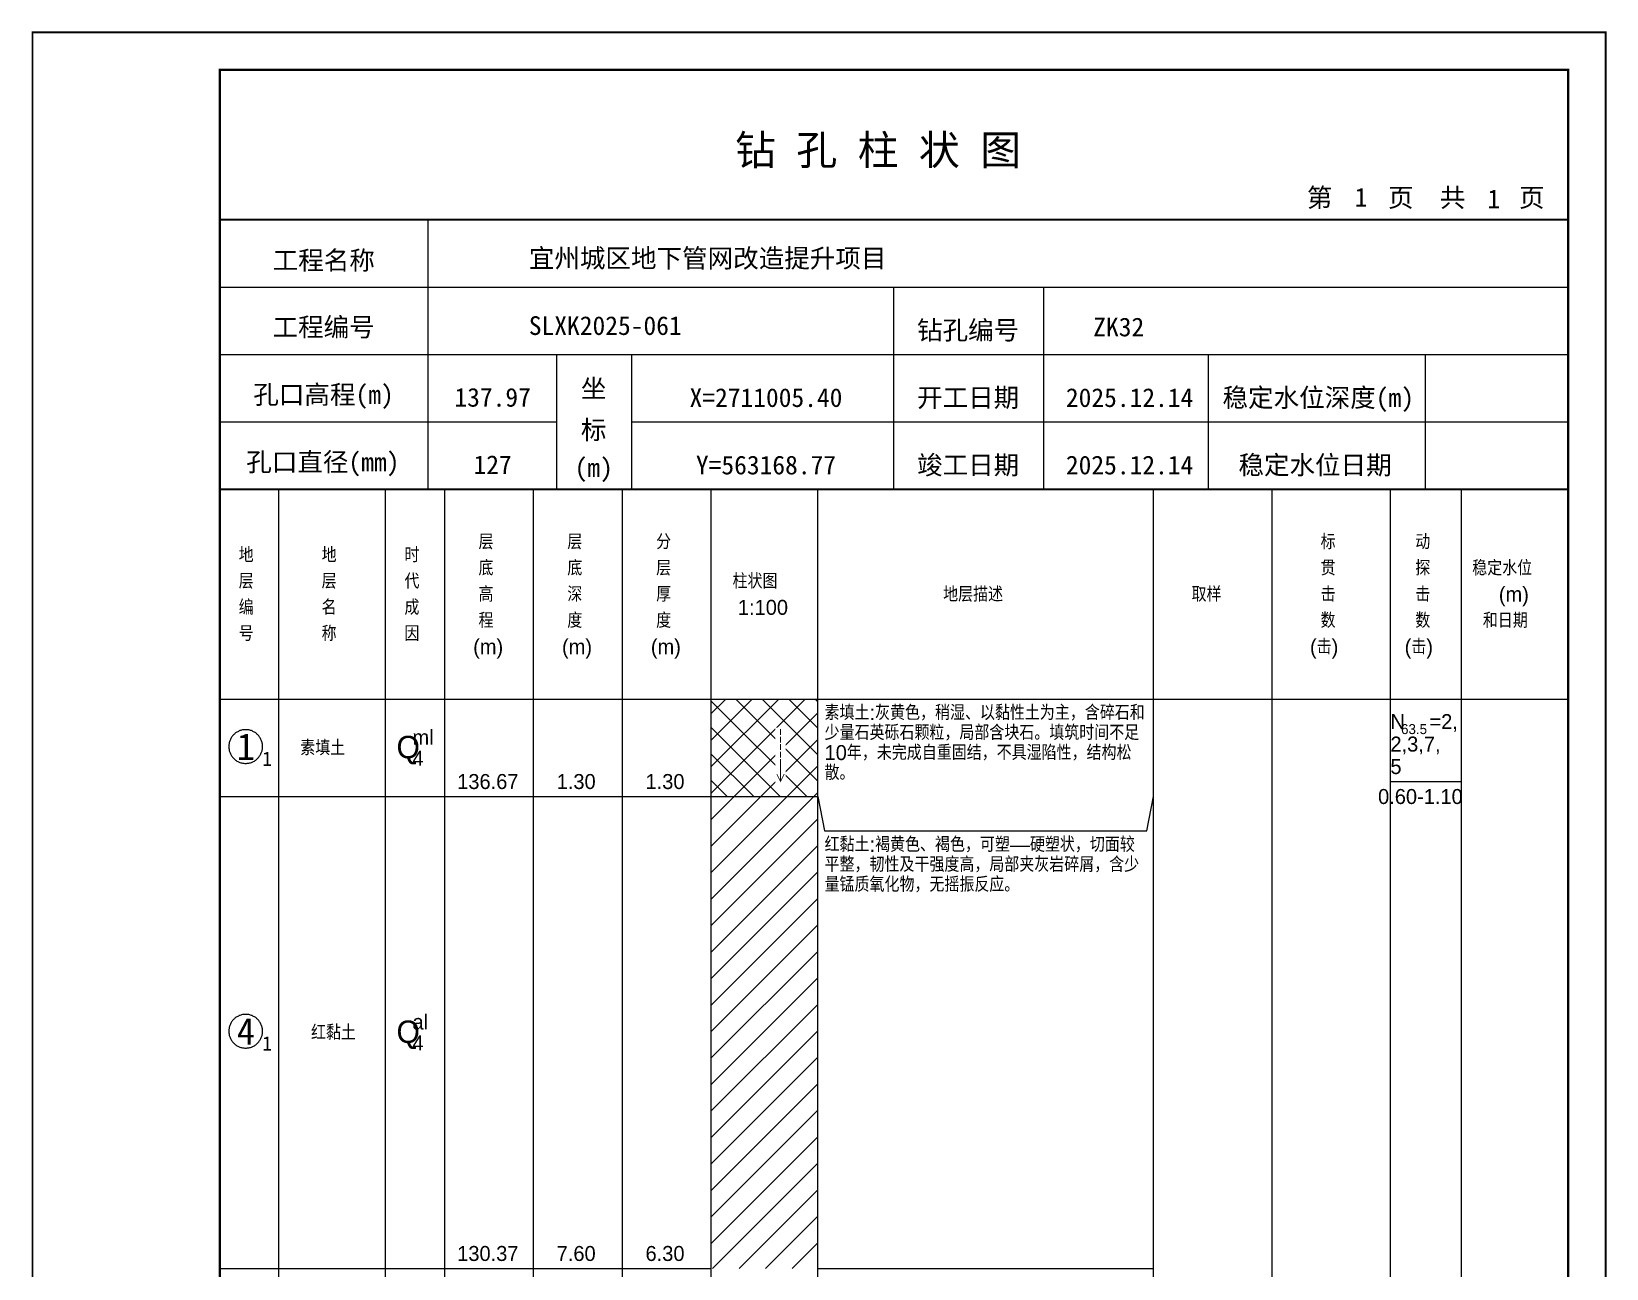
# Model space of a CAD drawing. Header units: millimetres. Extents: x 12489 to 89920, y 4630 to 4927.
# Drawn here: x 45269.3 to 45479.6, y 4761.7 to 4926.8 of the extents above; entities that cross this region are included whole.
import ezdxf
from ezdxf.enums import TextEntityAlignment as Align

# ---------------------------------------------------------------- set-up
doc = ezdxf.new("R2010")
doc.units = ezdxf.units.MM
doc.layers.add('ZZT_TC', color=7, linetype='Continuous')
doc.styles.add('成果图图块', font='', dxfattribs={"height": 2.5})
doc.styles.add('成果图模板', font='')
doc.styles.add('成果图模板标题', font='simhei.ttf')
doc.styles.add('成果图表体', font='Comfont.shx', dxfattribs={"height": 2, "bigfont": 'Hztxt12a.shx'})
doc.styles.get('成果图图块').set_extended_font_data('FangSong_GB2312')
doc.styles.get('成果图模板').set_extended_font_data('FangSong_GB2312')

# ---------------------------------------------------------------- blocks, each defined once
blk = doc.blocks.new('DCBH-1-1-1273', base_point=(0.3, -0.11))
at = {"layer": 'ZZT_TC', "color": 7}
blk.add_polyline3d([(-0.19, 2.31, 0), (-0.3, 2.31, 0), (-0.41, 2.3, 0), (-0.52, 2.29, 0), (-0.63, 2.27, 0), (-0.73, 2.24, 0), (-0.84, 2.21, 0), (-0.95, 2.18, 0), (-1.05, 2.14, 0), (-1.15, 2.09, 0), (-1.25, 2.04, 0), (-1.35, 1.99, 0), (-1.44, 1.93, 0), (-1.53, 1.87, 0), (-1.62, 1.8, 0), (-1.7, 1.73, 0), (-1.78, 1.65, 0), (-1.86, 1.57, 0), (-1.93, 1.49, 0), (-2, 1.4, 0), (-2.06, 1.31, 0), (-2.12, 1.22, 0), (-2.17, 1.12, 0), (-2.22, 1.02, 0), (-2.27, 0.92, 0), (-2.31, 0.82, 0), (-2.34, 0.71, 0), (-2.37, 0.61, 0), (-2.4, 0.5, 0), (-2.41, 0.39, 0), (-2.43, 0.28, 0), (-2.44, 0.17, 0), (-2.44, 0.06, 0), (-2.44, -0.05, 0), (-2.43, -0.16, 0), (-2.41, -0.27, 0), (-2.4, -0.38, 0), (-2.37, -0.49, 0), (-2.34, -0.6, 0), (-2.31, -0.7, 0), (-2.27, -0.8, 0), (-2.22, -0.9, 0), (-2.17, -1, 0), (-2.12, -1.1, 0), (-2.06, -1.19, 0), (-2, -1.28, 0), (-1.93, -1.37, 0), (-1.86, -1.45, 0), (-1.78, -1.53, 0), (-1.7, -1.61, 0), (-1.62, -1.68, 0), (-1.53, -1.75, 0), (-1.44, -1.81, 0), (-1.35, -1.87, 0), (-1.25, -1.93, 0), (-1.15, -1.98, 0), (-1.05, -2.02, 0), (-0.95, -2.06, 0), (-0.84, -2.1, 0), (-0.73, -2.13, 0), (-0.63, -2.15, 0), (-0.52, -2.17, 0), (-0.41, -2.18, 0), (-0.3, -2.19, 0), (-0.19, -2.19, 0), (-0.08, -2.19, 0), (0.03, -2.18, 0), (0.14, -2.17, 0), (0.25, -2.15, 0), (0.36, -2.13, 0), (0.47, -2.1, 0), (0.57, -2.06, 0), (0.67, -2.02, 0), (0.77, -1.98, 0), (0.87, -1.93, 0), (0.97, -1.87, 0), (1.06, -1.81, 0), (1.15, -1.75, 0), (1.24, -1.68, 0), (1.32, -1.61, 0), (1.4, -1.53, 0), (1.48, -1.45, 0), (1.55, -1.37, 0), (1.62, -1.28, 0), (1.68, -1.19, 0), (1.74, -1.1, 0), (1.8, -1, 0), (1.85, -0.9, 0), (1.89, -0.8, 0), (1.93, -0.7, 0), (1.97, -0.6, 0), (2, -0.49, 0), (2.02, -0.38, 0), (2.04, -0.27, 0), (2.05, -0.16, 0), (2.06, -0.05, 0), (2.06, 0.06, 0), (2.06, 0.17, 0), (2.05, 0.28, 0), (2.04, 0.39, 0), (2.02, 0.5, 0), (2, 0.61, 0), (1.97, 0.71, 0), (1.93, 0.82, 0), (1.89, 0.92, 0), (1.85, 1.02, 0), (1.8, 1.12, 0), (1.74, 1.22, 0), (1.68, 1.31, 0), (1.62, 1.4, 0), (1.55, 1.49, 0), (1.48, 1.57, 0), (1.4, 1.65, 0), (1.32, 1.73, 0), (1.24, 1.8, 0), (1.15, 1.87, 0), (1.06, 1.93, 0), (0.97, 1.99, 0), (0.87, 2.04, 0), (0.77, 2.09, 0), (0.67, 2.14, 0), (0.57, 2.18, 0), (0.47, 2.21, 0), (0.36, 2.24, 0), (0.25, 2.27, 0), (0.14, 2.29, 0), (0.03, 2.3, 0), (-0.08, 2.31, 0), (-0.19, 2.31, 0)], dxfattribs=at)
at = {"style": '成果图图块'}
blk.add_text('1', height=3.57, dxfattribs=at).set_placement((-0.16, -1.74), align=Align.CENTER)
blk.add_text('1', height=1.91, dxfattribs=at).set_placement((2.03, -2.53))
blk = doc.blocks.new('DCBH-1-1-1274', base_point=(0.3, -0.11))
at = {"layer": 'ZZT_TC', "color": 7}
blk.add_polyline3d([(-0.19, 2.31, 0), (-0.3, 2.31, 0), (-0.41, 2.3, 0), (-0.52, 2.29, 0), (-0.63, 2.27, 0), (-0.73, 2.24, 0), (-0.84, 2.21, 0), (-0.95, 2.18, 0), (-1.05, 2.14, 0), (-1.15, 2.09, 0), (-1.25, 2.04, 0), (-1.35, 1.99, 0), (-1.44, 1.93, 0), (-1.53, 1.87, 0), (-1.62, 1.8, 0), (-1.7, 1.73, 0), (-1.78, 1.65, 0), (-1.86, 1.57, 0), (-1.93, 1.49, 0), (-2, 1.4, 0), (-2.06, 1.31, 0), (-2.12, 1.22, 0), (-2.17, 1.12, 0), (-2.22, 1.02, 0), (-2.27, 0.92, 0), (-2.31, 0.82, 0), (-2.34, 0.71, 0), (-2.37, 0.61, 0), (-2.4, 0.5, 0), (-2.41, 0.39, 0), (-2.43, 0.28, 0), (-2.44, 0.17, 0), (-2.44, 0.06, 0), (-2.44, -0.05, 0), (-2.43, -0.16, 0), (-2.41, -0.27, 0), (-2.4, -0.38, 0), (-2.37, -0.49, 0), (-2.34, -0.6, 0), (-2.31, -0.7, 0), (-2.27, -0.8, 0), (-2.22, -0.9, 0), (-2.17, -1, 0), (-2.12, -1.1, 0), (-2.06, -1.19, 0), (-2, -1.28, 0), (-1.93, -1.37, 0), (-1.86, -1.45, 0), (-1.78, -1.53, 0), (-1.7, -1.61, 0), (-1.62, -1.68, 0), (-1.53, -1.75, 0), (-1.44, -1.81, 0), (-1.35, -1.87, 0), (-1.25, -1.93, 0), (-1.15, -1.98, 0), (-1.05, -2.02, 0), (-0.95, -2.06, 0), (-0.84, -2.1, 0), (-0.73, -2.13, 0), (-0.63, -2.15, 0), (-0.52, -2.17, 0), (-0.41, -2.18, 0), (-0.3, -2.19, 0), (-0.19, -2.19, 0), (-0.08, -2.19, 0), (0.03, -2.18, 0), (0.14, -2.17, 0), (0.25, -2.15, 0), (0.36, -2.13, 0), (0.47, -2.1, 0), (0.57, -2.06, 0), (0.67, -2.02, 0), (0.77, -1.98, 0), (0.87, -1.93, 0), (0.97, -1.87, 0), (1.06, -1.81, 0), (1.15, -1.75, 0), (1.24, -1.68, 0), (1.32, -1.61, 0), (1.4, -1.53, 0), (1.48, -1.45, 0), (1.55, -1.37, 0), (1.62, -1.28, 0), (1.68, -1.19, 0), (1.74, -1.1, 0), (1.8, -1, 0), (1.85, -0.9, 0), (1.89, -0.8, 0), (1.93, -0.7, 0), (1.97, -0.6, 0), (2, -0.49, 0), (2.02, -0.38, 0), (2.04, -0.27, 0), (2.05, -0.16, 0), (2.06, -0.05, 0), (2.06, 0.06, 0), (2.06, 0.17, 0), (2.05, 0.28, 0), (2.04, 0.39, 0), (2.02, 0.5, 0), (2, 0.61, 0), (1.97, 0.71, 0), (1.93, 0.82, 0), (1.89, 0.92, 0), (1.85, 1.02, 0), (1.8, 1.12, 0), (1.74, 1.22, 0), (1.68, 1.31, 0), (1.62, 1.4, 0), (1.55, 1.49, 0), (1.48, 1.57, 0), (1.4, 1.65, 0), (1.32, 1.73, 0), (1.24, 1.8, 0), (1.15, 1.87, 0), (1.06, 1.93, 0), (0.97, 1.99, 0), (0.87, 2.04, 0), (0.77, 2.09, 0), (0.67, 2.14, 0), (0.57, 2.18, 0), (0.47, 2.21, 0), (0.36, 2.24, 0), (0.25, 2.27, 0), (0.14, 2.29, 0), (0.03, 2.3, 0), (-0.08, 2.31, 0), (-0.19, 2.31, 0)], dxfattribs=at)
at = {"style": '成果图图块'}
blk.add_text('4', height=3.57, dxfattribs=at).set_placement((-0.16, -1.74), align=Align.CENTER)
blk.add_text('1', height=1.91, dxfattribs=at).set_placement((2.03, -2.53))
blk = doc.blocks.new('zztGLdt.dwg', base_point=(0.5, 0))
blk.add_wipeout([(-0.2, -0.2), (1.2, -0.2), (1.2, 3.2), (-0.2, 3.2)])
at = {"color": 7, "const_width": 0.1}
for points in [[(0.5, 3), (0.5, 0)], [(0, 1), (0.5, 0), (1, 1)]]:
    blk.add_lwpolyline(points, dxfattribs=at)
blk = doc.blocks.new('钻孔柱状图路桥昇龙制图梁世成校核莫家里.dwg150', base_point=(25, 236))
for p, q in [((52.82, 236), (52.82, 272)), ((25, 263), (205, 263)), ((115, 236), (115, 263)), ((135, 236), (135, 263)), ((25, 254), (205, 254)), ((70, 236), (70, 254)), ((80, 236), (80, 254)), ((157, 236), (157, 254)), ((185.95, 236), (185.95, 254)), ((25, 245), (70, 245)), ((80, 245), (205, 245))]:
    blk.add_line(p, q)
for points, const_width in [([(0, 0), (210, 0), (210, 297), (0, 297)], 0.25), ([(25, 5), (205, 5), (205, 292), (25, 292)], 0.3)]:
    blk.add_lwpolyline(points, close=True, dxfattribs=dict(const_width=const_width))
at = {"const_width": 0.3}
for points in [[(25, 272), (205, 272)], [(25, 236), (205, 236)]]:
    blk.add_lwpolyline(points, dxfattribs=at)
for s, height, style, p in [('钻 孔 柱 状 图', 4, '成果图模板标题', (93.8, 279.31)), ('第', 2.5, '成果图模板', (170.12, 273.7)), ('页', 2.5, '成果图模板', (180.96, 273.7)), ('共', 2.5, '成果图模板', (187.88, 273.7)), ('页', 2.5, '成果图模板', (198.44, 273.7)), ('工程名称', 2.5, '成果图模板', (32.07, 265.32)), ('宜州城区地下管网改造提升项目', 2.5, '成果图模板', (66.26, 265.61)), ('工程编号', 2.5, '成果图模板', (32.05, 256.41)), ('SLXK2025-061', 2.5, '成果图模板', (66.26, 256.61)), ('钻孔编号', 2.5, '成果图模板', (118.08, 256)), ('ZK32', 2.5, '成果图模板', (141.61, 256.43)), ('孔口高程(m)', 2.5, '成果图模板', (29.48, 247.41)), ('坐', 2.5, '成果图模板', (73.21, 248.24)), ('开工日期', 2.5, '成果图模板', (118.08, 247)), ('稳定水位深度(m)', 2.5, '成果图模板', (158.86, 247)), ('标', 2.5, '成果图模板', (73.21, 242.7)), ('孔口直径(mm)', 2.5, '成果图模板', (28.54, 238.41)), ('(m) ', 2.5, '成果图模板', (72.38, 237.65)), ('竣工日期', 2.5, '成果图模板', (118.08, 238)), ('稳定水位日期', 2.5, '成果图模板', (160.99, 238))]:
    blk.add_text(s, height=height, dxfattribs=dict(style=style)).set_placement(p)
at = {"style": '成果图模板'}
for s, p in [('1', (177.35, 273.74)), ('1', (195.08, 273.53)), ('137.97', (61.43, 247.04)), ('X=2711005.40', (97.92, 247)), ('2025.12.14', (146.46, 247)), ('127', (61.43, 238.04)), ('Y=563168.77', (97.92, 238)), ('2025.12.14', (146.46, 238))]:
    blk.add_text(s, height=2.5, dxfattribs=at).set_placement(p, align=Align.CENTER)

msp = doc.modelspace()

# ---------------------------------------------------------------- hatches: boundary and pattern name
at = {"linetype": 'Continuous'}
h = msp.add_hatch(dxfattribs=at)
h.set_pattern_fill('GKSTT', scale=0.5, style=0, pattern_type=2)
h.set_pattern_definition([(45, (0, 0), (-1.76776695, 1.76776695), []), (135, (0, 0), (-1.76776695, -1.76776695), [])])
h.paths.add_polyline_path([(45360.06, 4824.71), (45374.29, 4824.71), (45374.29, 4837.71), (45360.06, 4837.71)])
h = msp.add_hatch(dxfattribs=at)
h.set_pattern_fill('GKNXT', scale=0.5, style=0, pattern_type=2)
h.set_pattern_definition([(45, (0, 0), (-1.76776695, 1.76776695), [])])
h.paths.add_polyline_path([(45360.06, 4761.71), (45374.29, 4761.71), (45374.29, 4824.71), (45360.06, 4824.71)])

# ---------------------------------------------------------------- linework, layer by layer
at = {"color": 0}
for p, q in [((45294.45, 4837.71), (45302.35, 4837.71)), ((45294.45, 4824.71), (45294.45, 4837.71)), ((45302.35, 4824.71), (45302.35, 4837.71)), ((45294.45, 4824.71), (45302.35, 4824.71)), ((45294.45, 4824.71), (45302.35, 4824.71)), ((45294.45, 4761.71), (45294.45, 4824.71)), ((45302.35, 4761.71), (45302.35, 4824.71)), ((45294.45, 4761.71), (45302.35, 4761.71))]:
    msp.add_line(p, q, dxfattribs=at)
for points in [[(45294.45, 4865.71), (45302.35, 4865.71)], [(45294.45, 4837.71), (45294.45, 4865.71)], [(45302.35, 4837.71), (45302.35, 4865.71)], [(45302.35, 4865.71), (45316.58, 4865.71)], [(45302.35, 4837.71), (45302.35, 4865.71)], [(45316.58, 4837.71), (45316.58, 4865.71)], [(45316.58, 4865.71), (45324.49, 4865.71)], [(45316.58, 4837.71), (45316.58, 4865.71)], [(45324.49, 4837.71), (45324.49, 4865.71)], [(45324.49, 4865.71), (45336.35, 4865.71)], [(45324.49, 4837.71), (45324.49, 4865.71)], [(45336.35, 4837.71), (45336.35, 4865.71)], [(45336.35, 4865.71), (45348.2, 4865.71)], [(45336.35, 4837.71), (45336.35, 4865.71)], [(45348.2, 4837.71), (45348.2, 4865.71)], [(45348.2, 4865.71), (45360.06, 4865.71)], [(45348.2, 4837.71), (45348.2, 4865.71)], [(45360.06, 4837.71), (45360.06, 4865.71)], [(45360.06, 4865.71), (45374.29, 4865.71)], [(45360.06, 4837.71), (45360.06, 4865.71)], [(45374.29, 4837.71), (45374.29, 4865.71)], [(45374.29, 4865.71), (45419.11, 4865.71)], [(45374.29, 4837.71), (45374.29, 4865.71)], [(45419.11, 4837.71), (45419.11, 4865.71)], [(45419.11, 4865.71), (45434.92, 4865.71)], [(45419.11, 4837.71), (45419.11, 4865.71)], [(45434.92, 4837.71), (45434.92, 4865.71)], [(45434.92, 4865.71), (45450.73, 4865.71)], [(45434.92, 4837.71), (45434.92, 4865.71)], [(45450.73, 4837.71), (45450.73, 4865.71)], [(45450.73, 4865.71), (45460.22, 4865.71)], [(45450.73, 4837.71), (45450.73, 4865.71)], [(45460.22, 4837.71), (45460.22, 4865.71)], [(45460.22, 4865.71), (45474.45, 4865.71)], [(45460.22, 4837.71), (45460.22, 4865.71)], [(45474.45, 4837.71), (45474.45, 4865.71)], [(45294.45, 4837.71), (45302.35, 4837.71)], [(45294.45, 4643.71), (45294.45, 4837.71)], [(45294.45, 4837.71), (45302.35, 4837.71)], [(45302.35, 4643.71), (45302.35, 4837.71)], [(45302.35, 4837.71), (45316.58, 4837.71)], [(45302.35, 4643.71), (45302.35, 4837.71)], [(45302.35, 4837.71), (45316.58, 4837.71)], [(45302.35, 4837.71), (45316.58, 4837.71)], [(45302.35, 4824.71), (45302.35, 4837.71)], [(45316.58, 4643.71), (45316.58, 4837.71)], [(45316.58, 4824.71), (45316.58, 4837.71)], [(45316.58, 4837.71), (45324.49, 4837.71)], [(45316.58, 4643.71), (45316.58, 4837.71)], [(45316.58, 4837.71), (45324.49, 4837.71)], [(45316.58, 4837.71), (45324.49, 4837.71)], [(45316.58, 4824.71), (45316.58, 4837.71)], [(45324.49, 4643.71), (45324.49, 4837.71)], [(45324.49, 4824.71), (45324.49, 4837.71)], [(45324.49, 4837.71), (45336.35, 4837.71)], [(45324.49, 4643.71), (45324.49, 4837.71)], [(45324.49, 4837.71), (45336.35, 4837.71)], [(45324.49, 4837.71), (45336.35, 4837.71)], [(45324.49, 4824.71), (45324.49, 4837.71)], [(45336.35, 4643.71), (45336.35, 4837.71)], [(45336.35, 4824.71), (45336.35, 4837.71)], [(45336.35, 4837.71), (45348.2, 4837.71)], [(45336.35, 4643.71), (45336.35, 4837.71)], [(45336.35, 4837.71), (45348.2, 4837.71)], [(45336.35, 4837.71), (45348.2, 4837.71)], [(45336.35, 4824.71), (45336.35, 4837.71)], [(45348.2, 4643.71), (45348.2, 4837.71)], [(45348.2, 4824.71), (45348.2, 4837.71)], [(45348.2, 4837.71), (45360.06, 4837.71)], [(45348.2, 4643.71), (45348.2, 4837.71)], [(45348.2, 4837.71), (45360.06, 4837.71)], [(45348.2, 4837.71), (45360.06, 4837.71)], [(45348.2, 4824.71), (45348.2, 4837.71)], [(45360.06, 4643.71), (45360.06, 4837.71)], [(45360.06, 4824.71), (45360.06, 4837.71)], [(45360.06, 4837.71), (45374.29, 4837.71)], [(45360.06, 4643.71), (45360.06, 4837.71)], [(45360.06, 4837.71), (45374.29, 4837.71)], [(45374.29, 4643.71), (45374.29, 4837.71)], [(45374.29, 4837.71), (45419.11, 4837.71)], [(45374.29, 4643.71), (45374.29, 4837.71)], [(45374.29, 4837.71), (45419.11, 4837.71)], [(45374.29, 4824.71), (45374.29, 4837.71)], [(45419.11, 4643.71), (45419.11, 4837.71)], [(45419.11, 4824.71), (45419.11, 4837.71)], [(45419.11, 4837.71), (45434.92, 4837.71)], [(45419.11, 4643.71), (45419.11, 4837.71)], [(45419.11, 4837.71), (45434.92, 4837.71)], [(45434.92, 4643.71), (45434.92, 4837.71)], [(45434.92, 4837.71), (45450.73, 4837.71)], [(45434.92, 4643.71), (45434.92, 4837.71)], [(45434.92, 4837.71), (45450.73, 4837.71)], [(45450.73, 4643.71), (45450.73, 4837.71)], [(45450.73, 4837.71), (45460.22, 4837.71)], [(45450.73, 4643.71), (45450.73, 4837.71)], [(45450.73, 4837.71), (45460.22, 4837.71)], [(45450.73, 4837.71), (45460.22, 4837.71)], [(45450.73, 4826.71), (45450.73, 4837.71)], [(45460.22, 4643.71), (45460.22, 4837.71)], [(45460.22, 4826.71), (45460.22, 4837.71)], [(45460.22, 4837.71), (45474.45, 4837.71)], [(45460.22, 4643.71), (45460.22, 4837.71)], [(45460.22, 4837.71), (45474.45, 4837.71)], [(45474.45, 4643.71), (45474.45, 4837.71)], [(45450.73, 4826.71), (45460.22, 4826.71)], [(45302.35, 4824.71), (45316.58, 4824.71)], [(45302.35, 4824.71), (45316.58, 4824.71)], [(45302.35, 4761.71), (45302.35, 4824.71)], [(45316.58, 4761.71), (45316.58, 4824.71)], [(45316.58, 4824.71), (45324.49, 4824.71)], [(45316.58, 4824.71), (45324.49, 4824.71)], [(45316.58, 4761.71), (45316.58, 4824.71)], [(45324.49, 4761.71), (45324.49, 4824.71)], [(45324.49, 4824.71), (45336.35, 4824.71)], [(45324.49, 4824.71), (45336.35, 4824.71)], [(45324.49, 4761.71), (45324.49, 4824.71)], [(45336.35, 4761.71), (45336.35, 4824.71)], [(45336.35, 4824.71), (45348.2, 4824.71)], [(45336.35, 4824.71), (45348.2, 4824.71)], [(45336.35, 4761.71), (45336.35, 4824.71)], [(45348.2, 4761.71), (45348.2, 4824.71)], [(45348.2, 4824.71), (45360.06, 4824.71)], [(45348.2, 4824.71), (45360.06, 4824.71)], [(45348.2, 4761.71), (45348.2, 4824.71)], [(45360.06, 4761.71), (45360.06, 4824.71)], [(45374.29, 4824.71), (45375.19, 4820.11)], [(45374.29, 4761.71), (45374.29, 4824.71)], [(45418.22, 4820.11), (45419.11, 4824.71)], [(45419.11, 4761.71), (45419.11, 4824.71)], [(45375.19, 4820.11), (45418.22, 4820.11)], [(45302.35, 4761.71), (45316.58, 4761.71)], [(45316.58, 4761.71), (45324.49, 4761.71)], [(45324.49, 4761.71), (45336.35, 4761.71)], [(45336.35, 4761.71), (45348.2, 4761.71)], [(45348.2, 4761.71), (45360.06, 4761.71)], [(45374.29, 4761.71), (45419.11, 4761.71)]]:
    msp.add_lwpolyline(points, dxfattribs=at)
at = {"color": 7, "flags": 128}
msp.add_lwpolyline([(45360.06, 4824.71), (45374.29, 4824.71)], dxfattribs=at)

# ---------------------------------------------------------------- block references
for name, p in [('DCBH-1-1-1273', (45298.4, 4831.21)), ('DCBH-1-1-1274', (45298.4, 4793.21))]:
    msp.add_blockref(name, p)

# ---------------------------------------------------------------- texts
at = {"color": 0, "style": '成果图表体'}
for s, height, p in [('层', 2, (45329, 4857.71)), ('层', 2, (45340.85, 4857.71)), ('分', 2, (45352.71, 4857.71)), ('标', 2, (45441.41, 4857.71)), ('动', 2, (45454.05, 4857.71)), ('地', 2, (45296.98, 4855.96)), ('地', 2, (45308.05, 4855.96)), ('时', 2, (45319.11, 4855.96)), ('底', 2, (45329, 4854.21)), ('底', 2, (45340.85, 4854.21)), ('层', 2, (45352.71, 4854.21)), ('贯', 2, (45441.41, 4854.21)), ('探', 2, (45454.05, 4854.21)), ('稳定水位', 2, (45461.65, 4854.21)), ('层', 2, (45296.98, 4852.46)), ('层', 2, (45308.05, 4852.46)), ('代', 2, (45319.11, 4852.46)), ('高', 2, (45329, 4850.71)), ('深', 2, (45340.85, 4850.71)), ('厚', 2, (45352.71, 4850.71)), ('柱状图', 2, (45362.91, 4852.46)), ('地层描述', 2, (45391.02, 4850.71)), ('取样', 2, (45424.18, 4850.71)), ('击', 2, (45441.41, 4850.71)), ('击', 2, (45454.05, 4850.71)), ('(m)', 2, (45465.2, 4850.71)), ('编', 2, (45296.98, 4848.96)), ('名', 2, (45308.05, 4848.96)), ('成', 2, (45319.11, 4848.96)), ('1:100', 2, (45363.62, 4848.96)), ('程', 2, (45329, 4847.21)), ('度', 2, (45340.85, 4847.21)), ('度', 2, (45352.71, 4847.21)), ('数', 2, (45441.41, 4847.21)), ('数', 2, (45454.05, 4847.21)), ('和日期', 2, (45463.07, 4847.21)), ('号', 2, (45296.98, 4845.46)), ('称', 2, (45308.05, 4845.46)), ('因', 2, (45319.11, 4845.46)), ('(m)', 2, (45328.28, 4843.71)), ('(m)', 2, (45340.14, 4843.71)), ('(m)', 2, (45352, 4843.71)), ('(击)', 2, (45439.99, 4843.71)), ('(击)', 2, (45452.63, 4843.71)), ('ml', 2, (45320.18, 4831.61)), ('N', 2, (45450.73, 4833.71)), ('63.5', 1.333, (45452.15, 4833.04)), ('=2,', 2, (45455.94, 4833.71)), ('素填土', 2, (45305.2, 4830.21)), ('Q', 3, (45318.05, 4829.81)), ('2,3,7,', 2, (45450.73, 4830.71)), ('4', 2, (45320.18, 4828.81)), ('5', 2, (45450.73, 4827.71)), ('136.67', 2, (45326.15, 4825.71)), ('1.30', 2, (45339.43, 4825.71)), ('1.30', 2, (45351.29, 4825.71)), ('0.60-1.10', 2, (45449.08, 4823.71)), ('红黏土', 2, (45306.63, 4792.21)), ('Q', 3, (45318.05, 4791.81)), ('al', 2, (45320.18, 4793.61)), ('4', 2, (45320.18, 4790.81)), ('130.37', 2, (45326.15, 4762.71)), ('7.60', 2, (45339.43, 4762.71)), ('6.30', 2, (45351.29, 4762.71))]:
    msp.add_text(s, height=height, dxfattribs=at).set_placement(p)
at = {"color": 0, "char_height": 2, "width": 43.0292, "attachment_point": 1, "line_spacing_factor": 0.8, "style": '成果图表体'}
for s, insert in [('素填土:灰黄色，稍湿、以黏性土为主，含碎石和少量石英砾石颗粒，局部含块石。填筑时间不足10年，未完成自重固结，不具湿陷性，结构松散。', (45375.19, 4836.91)), ('红黏土:褐黄色、褐色，可塑—硬塑状，切面较平整，韧性及干强度高，局部夹灰岩碎屑，含少量锰质氧化物，无摇振反应。', (45375.19, 4819.31))]:
    msp.add_mtext(s, dxfattribs=dict(at, insert=insert))

# ---------------------------------------------------------------- next in the draw order: block references
msp.add_blockref('zztGLdt.dwg', (45369.31, 4830.71))

# ---------------------------------------------------------------- next in the draw order: block references
msp.add_blockref('zztGLdt.dwg', (45369.31, 4829.71))

# ---------------------------------------------------------------- next in the draw order: block references
msp.add_blockref('zztGLdt.dwg', (45369.31, 4828.71))

# ---------------------------------------------------------------- next in the draw order: block references
msp.add_blockref('zztGLdt.dwg', (45369.31, 4827.71))

# ---------------------------------------------------------------- next in the draw order: block references
msp.add_blockref('zztGLdt.dwg', (45369.31, 4826.71))

# ---------------------------------------------------------------- next in the draw order: block references
msp.add_blockref('钻孔柱状图路桥昇龙制图梁世成校核莫家里.dwg150', (45294.45, 4865.71))

doc.saveas('drawing.dxf')
